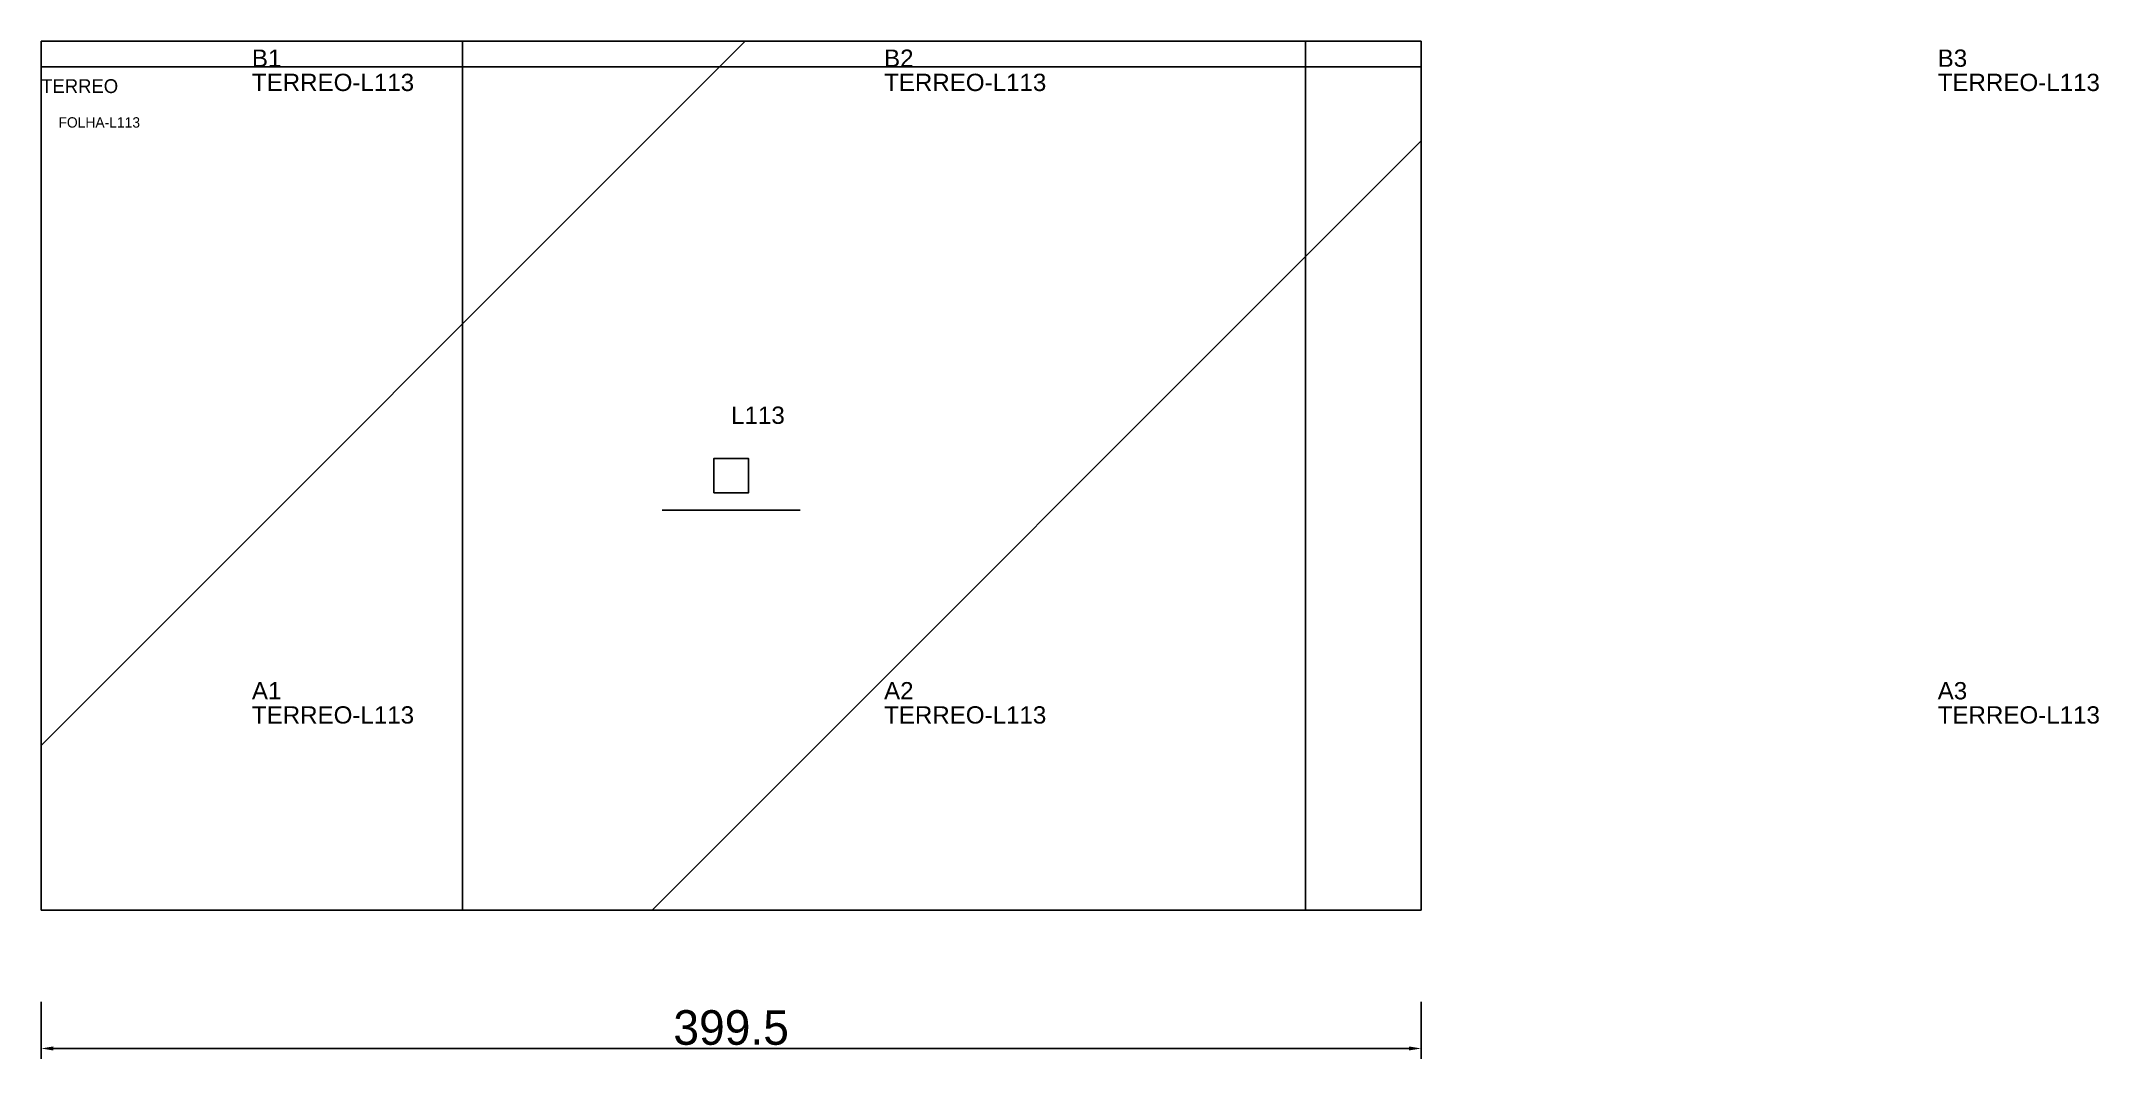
# Model space of a CAD drawing. Header units: metres. Extents: x 222 to 818, y -93 to 202.
import ezdxf

# ---------------------------------------------------------------- set-up
doc = ezdxf.new("R2010")
doc.units = ezdxf.units.M
for name, color, linetype in [('3', 3, 'CONTINUOUS'), ('AUX00', 7, 'CONTINUOUS'), ('COTA', 241, 'CONTINUOUS'), ('FOLHA', 255, 'CONTINUOUS'), ('Hachura', 251, 'CONTINUOUS'), ('NOMENCLATURA', 7, 'CONTINUOUS'), ('Nível', 160, 'CONTINUOUS'), ('Painéis', 200, 'CONTINUOUS'), ('Pilares', 5, 'CONTINUOUS'), ('SARR_2.2x7', 40, 'CONTINUOUS')]:
    doc.layers.add(name, color=color, linetype=linetype)
doc.styles.add('ARIAL', font='Arial.ttf')
doc.styles.add('STR_STANDARD', font='arial.ttf')
doc.dimstyles.new('EZ DXF', dxfattribs={"dimtxt": 10, "dimasz": 3.5, "dimexe": 3, "dimexo": 1.5, "dimgap": 1, "dimtad": 1, "dimdec": 1, "dimdsep": 46, "dimcen": 2.5, "dimazin": 3, "dimtfac": 1, "dimtmove": 0, "dimatfit": 3})

msp = doc.modelspace()

# ---------------------------------------------------------------- hatches: boundary and pattern name
at = {"layer": 'Hachura'}
h = msp.add_hatch(dxfattribs=at)
h.set_pattern_fill('ANSI31', scale=50)
h.paths.add_polyline_path([(222.2, 201.5), (621.67, 201.5), (621.67, -49.92), (222.2, -49.92)])
h = msp.add_hatch(dxfattribs=at)
h.set_pattern_fill('ANSI31', scale=50)
h.paths.add_polyline_path([(222.2, 201.5), (621.67, 201.5), (621.67, -49.92), (222.2, -49.92)])

# ---------------------------------------------------------------- linework, layer by layer
at = {"layer": '3'}
for points in [[(344.2, -49.92), (344.2, 201.5)], [(344.2, -49.92), (344.2, 201.5)], [(588.2, -49.92), (588.2, 201.5)], [(588.2, -49.92), (588.2, 201.5)], [(222.2, 194.08), (621.67, 194.08)], [(222.2, 194.08), (621.67, 194.08)]]:
    msp.add_lwpolyline(points, close=True, dxfattribs=at)
at = {"layer": 'Painéis', "color": 200}
for p, q in [((222.2, 201.5), (621.67, 201.5)), ((222.2, -49.92), (222.2, 201.5)), ((222.2, 201.5), (621.67, 201.5)), ((222.2, -49.92), (222.2, 201.5)), ((621.67, 201.5), (621.67, -49.92)), ((621.67, 201.5), (621.67, -49.92)), ((621.67, -49.92), (222.2, -49.92)), ((621.67, -49.92), (222.2, -49.92))]:
    msp.add_line(p, q, dxfattribs=at)
at = {"layer": 'Pilares'}
msp.add_lwpolyline([(416.93, 70.79), (426.93, 70.79), (426.93, 80.79), (416.93, 80.79)], close=True, dxfattribs=at)
msp.add_lwpolyline([(416.93, 70.79), (426.93, 70.79), (426.93, 80.79), (416.93, 80.79)], close=True, dxfattribs=at)
at = {"layer": 'SARR_2.2x7'}
msp.add_line((401.93, 65.79), (441.93, 65.79), dxfattribs=at)
msp.add_line((401.93, 65.79), (441.93, 65.79), dxfattribs=at)

# ---------------------------------------------------------------- texts
at = {"layer": '3', "style": 'STR_STANDARD'}
for s, p in [('B1', (283.2, 194.08)), ('B1', (283.2, 194.08)), ('B2', (466.2, 194.08)), ('B2', (466.2, 194.08)), ('B3', (771.2, 194.08)), ('B3', (771.2, 194.08)), ('A1', (283.2, 11.08)), ('A1', (283.2, 11.08)), ('A2', (466.2, 11.08)), ('A2', (466.2, 11.08)), ('A3', (771.2, 11.08)), ('A3', (771.2, 11.08))]:
    msp.add_text(s, height=5, dxfattribs=at).set_placement(p)
at = {"layer": 'AUX00', "style": 'STR_STANDARD'}
for p in [(283.2, 187.08), (283.2, 187.08), (466.2, 187.08), (466.2, 187.08), (771.2, 187.08), (771.2, 187.08), (283.2, 4.08), (283.2, 4.08), (466.2, 4.08), (466.2, 4.08), (771.2, 4.08), (771.2, 4.08)]:
    msp.add_text('TERREO-L113', height=5, dxfattribs=at).set_placement(p)
at = {"layer": 'FOLHA'}
msp.add_text('FOLHA-L113', height=3, dxfattribs=at).set_placement((227.2, 176.5))
msp.add_text('FOLHA-L113', height=3, dxfattribs=at).set_placement((227.2, 176.5))
at = {"layer": 'NOMENCLATURA', "insert": (421.93, 95.79), "char_height": 5, "attachment_point": 1, "style": 'ARIAL'}
msp.add_mtext('L113', dxfattribs=at)
msp.add_mtext('L113', dxfattribs=at)
at = {"layer": 'Nível'}
msp.add_text('TERREO', height=4, dxfattribs=at).set_placement((222.2, 186.5))
msp.add_text('TERREO', height=4, dxfattribs=at).set_placement((222.2, 186.5))

# ---------------------------------------------------------------- dimensions: what is measured, and where the dimension line sits
at = {"layer": 'COTA'}
msp.add_linear_dim(base=(222.2, -89.92), p1=(222.2, -74.92), p2=(621.67, -74.92), dimstyle='EZ DXF', dxfattribs=at).render()
msp.add_linear_dim(base=(222.2, -89.92), p1=(222.2, -74.92), p2=(621.67, -74.92), dimstyle='EZ DXF', dxfattribs=at).render()

doc.saveas('drawing.dxf')
